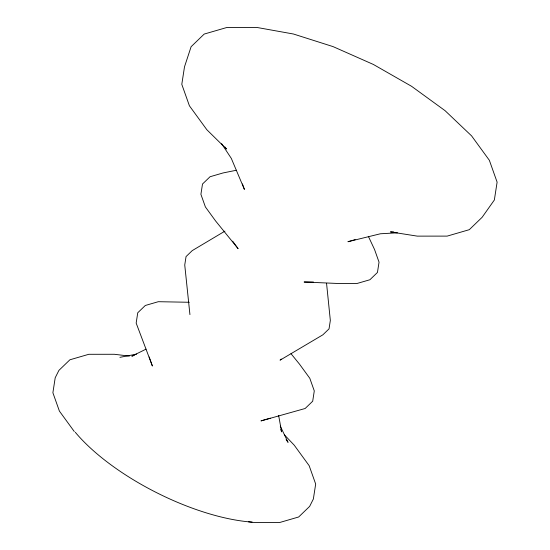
<?xml version="1.0" encoding="UTF-8"?>
<svg xmlns="http://www.w3.org/2000/svg" width="550" height="550" viewBox="0 0 550 550"><rect width="100%" height="100%" fill="white"/><g stroke="black" fill="none" stroke-linecap="round" stroke-linejoin="round"><path stroke-width="0.82" d="M281.208 359.061L280.06 360.174L322.864 334.819L329.038 328.866L330.337 320.444L326.549 283.284M224.95 231.124L192.225 250.621L186.051 256.582L184.745 265.004L189.936 314.614M146.018 349.154L131.828 356.159L134.296 355.444M355.19 239.614L347.923 241.732L380.394 233.778L397.485 232.808M270.284 418.192L260.968 420.901L305.14 408.499L312.696 401.211L314.284 390.906L309.808 378.297L299.564 364.231L291.005 353.691M236.417 170.239L223.053 172.954L210.059 176.736L202.503 184.023L200.908 194.322L205.391 206.938L215.627 221.004L238.109 248.669L232.65 241.168M119.914 357.335L136.654 354.104M393.766 231.901L390.438 231.907L417.306 236.129L447.178 236.108L469.294 229.68L482.144 217.278L494.354 199.994L497.111 182.139L489.349 160.277L471.598 135.891L445.06 110.66L411.551 86.288L373.354 64.446L333.066 46.612L293.439 34.011L257.173 27.5L226.738 27.521L204.201 34.066L191.111 46.702L184.504 66.818L181.796 84.343L189.413 105.806L206.841 129.731L226.442 149.002L224.936 146.933M313.452 282.012L304.088 282.019L339.336 283.539L356.895 283.525L369.896 279.751L377.451 272.456L379.039 262.157L374.564 249.542L368.369 236.356M189.289 302.273L158.297 301.702L145.303 305.484L137.748 312.771L136.159 323.077L152.384 366.011L149.174 356.971M248.456 521.806L254.217 522.5L279.757 522.486L298.664 516.986L309.65 506.385L313.356 499.015L315.673 484.034L309.162 465.685L294.264 445.232L284.309 434.748M129.381 356.104L114.345 354.276L88.804 354.296L69.898 359.789L58.912 370.391L55.206 377.761L52.889 392.748L59.4 411.091L74.298 431.551M286.089 439.622L288.069 442.337L280.259 426.112M221.629 143.688L231.323 158.421L244.393 189.393L242.44 183.906M280.775 429.488L281.627 431.881L278.63 415.449M252.079 522.115A134.791 52.669 26.7 0 1 75.295 432.286"/></g></svg>
